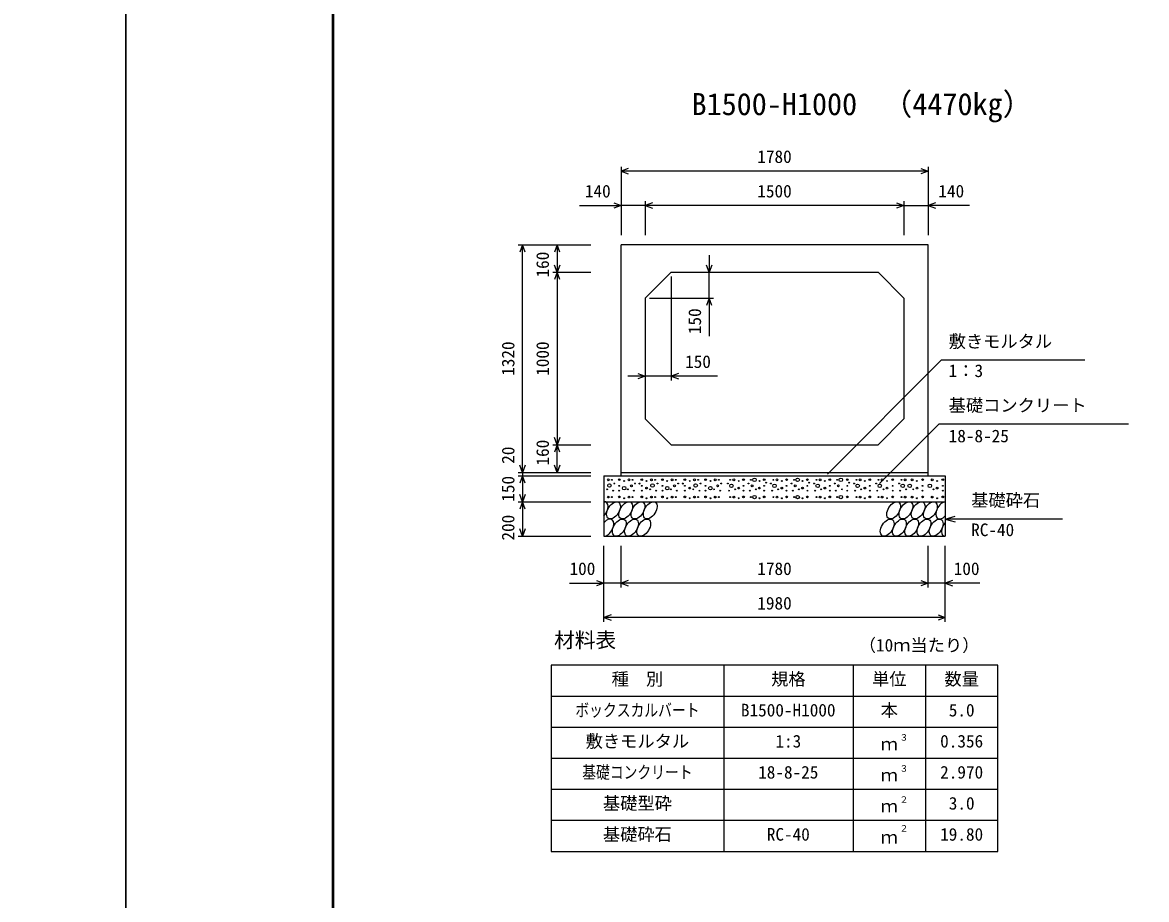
# Model space of a CAD drawing. Units: millimetres, scale not verified. Extents: x -50400 to 50400, y -17820 to 17820.
# Drawn here: x -600 to 5916, y -10074 to -4990 of the extents above; entities that cross this region are included whole.
import ezdxf
from ezdxf.enums import TextEntityAlignment as Align

# ---------------------------------------------------------------- set-up
doc = ezdxf.new("R2010")
doc.units = ezdxf.units.MM
doc.header["$LTSCALE"] = 60
for name, color, linetype, lineweight in [('0-0_DIM', 7, 'Continuous', 25), ('0-1_Defpoints', 5, 'Continuous', 25), ('0-2_HATCH', 6, 'Continuous', 25), ('0-3_HYO', 3, 'Continuous', 25), ('0-4_HYO2', 4, 'Continuous', 25), ('0-5_OUTLINE', 3, 'Continuous', 25), ('0-7_TXT', 7, 'Continuous', 25), ('0-8_WAKU', 3, 'Continuous', 25)]:
    doc.layers.add(name, color=color, linetype=linetype, lineweight=lineweight)
doc.styles.add('ＭＳ ゴシック', font='')
doc.styles.get('ＭＳ ゴシック').set_extended_font_data('MS Gothic')

msp = doc.modelspace()

# ---------------------------------------------------------------- linework, layer by layer
at = {"layer": '0-0_DIM'}
for p, q in [((2869.98, -5826.22), (2869.98, -6223.11)), ((4649.98, -5851.22), (2869.98, -5851.22)), ((4649.98, -5826.22), (4649.98, -6223.11)), ((2629.24, -6051.22), (2869.98, -6051.22)), ((3009.98, -6051.22), (2869.98, -6051.22)), ((3009.98, -6026.22), (3009.98, -6223.11)), ((4509.98, -6051.22), (3009.98, -6051.22)), ((4509.98, -6026.22), (4509.98, -6223.11)), ((4509.98, -6051.22), (4649.98, -6051.22)), ((4890.73, -6051.22), (4649.98, -6051.22)), ((2273.88, -6278.11), (2694.98, -6278.11)), ((2298.88, -7598.11), (2298.88, -6278.11)), ((2498.88, -6278.11), (2498.88, -6438.11)), ((3380.84, -6338.11), (3380.84, -6438.11)), ((2473.88, -6438.11), (2694.98, -6438.11)), ((2498.88, -6438.11), (2498.88, -7438.11)), ((3380.84, -6588.11), (3380.84, -6438.11)), ((3159.98, -6463.11), (3159.98, -7064.68)), ((3034.98, -6588.11), (3405.84, -6588.11)), ((3380.84, -6588.11), (3380.84, -6808.99)), ((4066.2, -7607.45), (4726.48, -6947.17)), ((5558.89, -6947.17), (4726.48, -6947.17)), ((3009.98, -7039.68), (2909.98, -7039.68)), ((3159.98, -7039.68), (3009.98, -7039.68)), ((3429.45, -7039.68), (3159.98, -7039.68)), ((4368.01, -7661.84), (4712.07, -7317.78)), ((5811.62, -7317.78), (4712.07, -7317.78)), ((2473.88, -7438.11), (2694.98, -7438.11)), ((2498.88, -7598.11), (2498.88, -7438.11)), ((2273.88, -7598.11), (2694.98, -7598.11)), ((2273.88, -7618.11), (2694.98, -7618.11)), ((2298.88, -7598.11), (2298.88, -7618.11)), ((2298.88, -7618.11), (2298.88, -7768.11)), ((2273.88, -7768.11), (2694.98, -7768.11)), ((2298.88, -7768.11), (2298.88, -7968.11)), ((4749.98, -7868.11), (4807.94, -7852.58)), ((5429.79, -7868.11), (4749.98, -7868.11)), ((4749.98, -7868.11), (4807.94, -7883.64)), ((2273.88, -7968.11), (2694.98, -7968.11)), ((2769.98, -8464.72), (2769.98, -8023.11)), ((2869.98, -8264.72), (2869.98, -8023.11)), ((4649.98, -8264.72), (4649.98, -8023.11)), ((4649.98, -8264.72), (4649.98, -8023.11)), ((4749.98, -8464.72), (4749.98, -8023.11)), ((2570.44, -8239.72), (2769.98, -8239.72)), ((2869.98, -8239.72), (2769.98, -8239.72)), ((4649.98, -8239.72), (2869.98, -8239.72)), ((4749.98, -8239.72), (4649.98, -8239.72)), ((4949.53, -8239.72), (4749.98, -8239.72)), ((4749.98, -8439.72), (2769.98, -8439.72))]:
    msp.add_line(p, q, dxfattribs=at)
for points in [[(2912.27, -5835.83), (2869.98, -5851.22), (2912.27, -5866.61)], [(4607.7, -5835.83), (4649.98, -5851.22), (4607.7, -5866.61)], [(2827.7, -6035.83), (2869.98, -6051.22), (2827.7, -6066.61)], [(3052.27, -6035.83), (3009.98, -6051.22), (3052.27, -6066.61)], [(4467.7, -6035.83), (4509.98, -6051.22), (4467.7, -6066.61)], [(4692.27, -6035.83), (4649.98, -6051.22), (4692.27, -6066.61)], [(2314.27, -6320.4), (2298.88, -6278.11), (2283.49, -6320.4)], [(2514.27, -6320.4), (2498.88, -6278.11), (2483.49, -6320.4)], [(2514.27, -6395.83), (2498.88, -6438.11), (2483.49, -6395.83)], [(2514.27, -6480.4), (2498.88, -6438.11), (2483.49, -6480.4)], [(3396.23, -6395.83), (3380.84, -6438.11), (3365.44, -6395.83)], [(3396.23, -6630.4), (3380.84, -6588.11), (3365.44, -6630.4)], [(2967.7, -7024.29), (3009.98, -7039.68), (2967.7, -7055.07)], [(3202.27, -7024.29), (3159.98, -7039.68), (3202.27, -7055.07)], [(2514.27, -7395.83), (2498.88, -7438.11), (2483.49, -7395.83)], [(2514.27, -7480.4), (2498.88, -7438.11), (2483.49, -7480.4)], [(2314.27, -7555.83), (2298.88, -7598.11), (2283.49, -7555.83)], [(2514.27, -7555.83), (2498.88, -7598.11), (2483.49, -7555.83)], [(2314.27, -7660.4), (2298.88, -7618.11), (2283.49, -7660.4)], [(2314.27, -7725.83), (2298.88, -7768.11), (2283.49, -7725.83)], [(2314.27, -7810.4), (2298.88, -7768.11), (2283.49, -7810.4)], [(2314.27, -7925.83), (2298.88, -7968.11), (2283.49, -7925.83)], [(2727.7, -8224.33), (2769.98, -8239.72), (2727.7, -8255.12)], [(2912.27, -8224.33), (2869.98, -8239.72), (2912.27, -8255.12)], [(4607.7, -8224.33), (4649.98, -8239.72), (4607.7, -8255.12)], [(4792.27, -8224.33), (4749.98, -8239.72), (4792.27, -8255.12)], [(2812.27, -8424.33), (2769.98, -8439.72), (2812.27, -8455.12)], [(4707.7, -8424.33), (4749.98, -8439.72), (4707.7, -8455.12)]]:
    msp.add_lwpolyline(points, dxfattribs=at)
at = {"layer": '0-1_Defpoints'}
for points in [[(-50400, -17820), (0, -17820), (0, 17820), (-50400, 17820)], [(0, -17820), (50400, -17820), (50400, 17820), (0, 17820)]]:
    msp.add_lwpolyline(points, close=True, dxfattribs=at)
at = {"layer": '0-2_HATCH'}
for centre, radius in [((2796.02, -7640.93), 5), ((2802.56, -7673.95), 10), ((2817.05, -7640.93), 2.5), ((2831.07, -7661.95), 2.5), ((2859.95, -7640.06), 5), ((2859.95, -7675.95), 2.5), ((2887.99, -7689.08), 10), ((2887.99, -7647.94), 2.5), ((2916.02, -7640.93), 5), ((2930.04, -7675.95), 5), ((2937.05, -7640.93), 2.5), ((2951.07, -7661.95), 2.5), ((2977.53, -7662.85), 2.5), ((2989.95, -7640.06), 5), ((2989.95, -7675.95), 2.5), ((3017.99, -7689.08), 5), ((3017.99, -7647.94), 2.5), ((3046.02, -7640.93), 5), ((3052.56, -7673.95), 10), ((3067.05, -7640.93), 2.5), ((3081.07, -7661.95), 2.5), ((3109.95, -7640.06), 5), ((3109.95, -7675.95), 2.5), ((3137.99, -7689.08), 10), ((3137.99, -7647.94), 2.5), ((3166.02, -7640.93), 5), ((3180.04, -7675.95), 5), ((3187.05, -7640.93), 2.5), ((3201.07, -7661.95), 2.5), ((3227.53, -7662.85), 2.5), ((3239.95, -7640.06), 5), ((3239.95, -7675.95), 2.5), ((3267.99, -7689.08), 5), ((3267.99, -7647.94), 2.5), ((3296.02, -7640.93), 5), ((3302.56, -7673.95), 10), ((3317.05, -7640.93), 2.5), ((3331.07, -7661.95), 2.5), ((3359.95, -7640.06), 5), ((3359.95, -7675.95), 2.5), ((3387.99, -7689.08), 10), ((3387.99, -7647.94), 2.5), ((3416.02, -7640.93), 5), ((3430.04, -7675.95), 5), ((3437.05, -7640.93), 2.5), ((3451.07, -7661.95), 2.5), ((3488.89, -7661.95), 2.5), ((3509.92, -7675.95), 10), ((3502.91, -7640.93), 2.5), ((3523.94, -7640.93), 5), ((3551.98, -7689.08), 5), ((3551.98, -7647.94), 2.5), ((3580.01, -7640.06), 5), ((3580.01, -7675.95), 2.5), ((3608.89, -7661.95), 2.5), ((3622.91, -7640.93), 2.5), ((3629.92, -7675.95), 5), ((3643.94, -7640.93), 10), ((3671.98, -7689.08), 5), ((3671.98, -7647.94), 2.5), ((3700.01, -7640.06), 5), ((3700.01, -7675.95), 2.5), ((3711.35, -7657.63), 2.5), ((3738.89, -7661.95), 2.5), ((3759.92, -7675.95), 10), ((3752.91, -7640.93), 2.5), ((3773.94, -7640.93), 5), ((3801.98, -7689.08), 5), ((3801.98, -7647.94), 2.5), ((3830.01, -7640.06), 5), ((3830.01, -7675.95), 2.5), ((3858.89, -7661.95), 2.5), ((3872.91, -7640.93), 2.5), ((3879.92, -7675.95), 5), ((3893.94, -7640.93), 10), ((3921.98, -7689.08), 5), ((3921.98, -7647.94), 2.5), ((3950.01, -7640.06), 5), ((3950.01, -7675.95), 2.5), ((3961.35, -7657.63), 2.5), ((3988.89, -7661.95), 2.5), ((4009.92, -7675.95), 10), ((4002.91, -7640.93), 2.5), ((4023.94, -7640.93), 5), ((4051.98, -7689.08), 5), ((4051.98, -7647.94), 2.5), ((4080.01, -7640.06), 5), ((4080.01, -7675.95), 2.5), ((4108.89, -7661.95), 2.5), ((4122.91, -7640.93), 2.5), ((4129.92, -7675.95), 5), ((4143.94, -7640.93), 10), ((4181.84, -7640.06), 5), ((4181.84, -7675.95), 2.5), ((4193.18, -7657.63), 2.5), ((4220.71, -7661.95), 2.5), ((4241.74, -7675.95), 10), ((4234.73, -7640.93), 2.5), ((4255.76, -7640.93), 5), ((4283.8, -7689.08), 5), ((4283.8, -7647.94), 2.5), ((4311.84, -7640.06), 5), ((4311.84, -7675.95), 2.5), ((4348.78, -7661.95), 2.5), ((4369.81, -7675.95), 10), ((4362.79, -7640.93), 2.5), ((4383.83, -7640.93), 5), ((4411.86, -7689.08), 5), ((4411.86, -7647.94), 2.5), ((4444.77, -7640.06), 5), ((4444.77, -7675.95), 2.5), ((4481.7, -7661.95), 2.5), ((4502.73, -7675.95), 10), ((4495.72, -7640.93), 2.5), ((4516.75, -7640.93), 5), ((4543.4, -7675.95), 10), ((4557.42, -7640.93), 5), ((4585.46, -7689.08), 5), ((4585.46, -7647.94), 2.5), ((4618.36, -7640.06), 5), ((4618.36, -7675.95), 2.5), ((4660.25, -7675.95), 10), ((4674.27, -7640.93), 5), ((4702.3, -7689.08), 5), ((4702.3, -7647.94), 2.5), ((4735.2, -7640.06), 5), ((4735.2, -7675.95), 2.5), ((2789.01, -7696.09), 2.5), ((2796.02, -7740.93), 5), ((2817.05, -7740.93), 2.5), ((2824.06, -7703.96), 2.5), ((2859.95, -7740.06), 5), ((2859.95, -7703.96), 2.5), ((2887.99, -7747.94), 2.5), ((2909.01, -7696.09), 2.5), ((2916.02, -7740.93), 5), ((2937.05, -7740.93), 2.5), ((2944.06, -7703.96), 2.5), ((2989.95, -7740.06), 5), ((2989.95, -7703.96), 2.5), ((3017.99, -7747.94), 2.5), ((3039.01, -7696.09), 2.5), ((3046.02, -7740.93), 5), ((3067.05, -7740.93), 2.5), ((3074.06, -7703.96), 2.5), ((3109.95, -7740.06), 5), ((3109.95, -7703.96), 2.5), ((3137.99, -7747.94), 2.5), ((3159.01, -7696.09), 2.5), ((3166.02, -7740.93), 5), ((3187.05, -7740.93), 2.5), ((3194.06, -7703.96), 2.5), ((3239.95, -7740.06), 5), ((3239.95, -7703.96), 2.5), ((3267.99, -7747.94), 2.5), ((3289.01, -7696.09), 2.5), ((3296.02, -7740.93), 5), ((3317.05, -7740.93), 2.5), ((3324.06, -7703.96), 2.5), ((3359.95, -7740.06), 5), ((3359.95, -7703.96), 2.5), ((3387.99, -7747.94), 2.5), ((3409.01, -7696.09), 2.5), ((3416.02, -7740.93), 5), ((3437.05, -7740.93), 2.5), ((3444.06, -7703.96), 2.5), ((3495.9, -7703.96), 2.5), ((3502.91, -7740.93), 2.5), ((3523.94, -7740.93), 5), ((3530.95, -7696.09), 2.5), ((3551.98, -7747.94), 2.5), ((3580.01, -7740.06), 5), ((3580.01, -7703.96), 2.5), ((3615.9, -7703.96), 2.5), ((3622.91, -7740.93), 2.5), ((3643.94, -7740.93), 10), ((3650.95, -7696.09), 2.5), ((3671.98, -7747.94), 2.5), ((3700.01, -7740.06), 5), ((3700.01, -7703.96), 2.5), ((3745.9, -7703.96), 2.5), ((3752.91, -7740.93), 2.5), ((3773.94, -7740.93), 5), ((3780.95, -7696.09), 2.5), ((3801.98, -7747.94), 2.5), ((3830.01, -7740.06), 5), ((3830.01, -7703.96), 2.5), ((3865.9, -7703.96), 2.5), ((3872.91, -7740.93), 2.5), ((3893.94, -7740.93), 10), ((3900.95, -7696.09), 2.5), ((3921.98, -7747.94), 2.5), ((3950.01, -7740.06), 5), ((3950.01, -7703.96), 2.5), ((3995.9, -7703.96), 2.5), ((4002.91, -7740.93), 2.5), ((4023.94, -7740.93), 5), ((4030.95, -7696.09), 2.5), ((4051.98, -7747.94), 2.5), ((4080.01, -7740.06), 5), ((4080.01, -7703.96), 2.5), ((4115.9, -7703.96), 2.5), ((4122.91, -7740.93), 2.5), ((4143.94, -7740.93), 10), ((4150.95, -7696.09), 2.5), ((4181.84, -7740.06), 5), ((4181.84, -7703.96), 2.5), ((4227.72, -7703.96), 2.5), ((4234.73, -7740.93), 2.5), ((4255.76, -7740.93), 5), ((4262.77, -7696.09), 2.5), ((4283.8, -7747.94), 2.5), ((4311.84, -7740.06), 5), ((4311.84, -7703.96), 2.5), ((4355.79, -7703.96), 2.5), ((4362.79, -7740.93), 2.5), ((4383.83, -7740.93), 5), ((4390.83, -7696.09), 2.5), ((4411.86, -7747.94), 2.5), ((4444.77, -7740.06), 5), ((4444.77, -7703.96), 2.5), ((4488.71, -7703.96), 2.5), ((4495.72, -7740.93), 2.5), ((4516.75, -7740.93), 5), ((4523.76, -7696.09), 2.5), ((4557.42, -7740.93), 5), ((4564.43, -7696.09), 2.5), ((4585.46, -7747.94), 2.5), ((4618.36, -7740.06), 5), ((4618.36, -7703.96), 2.5), ((4674.27, -7740.93), 5), ((4681.27, -7696.09), 2.5), ((4702.3, -7747.94), 2.5), ((4735.2, -7740.06), 5), ((4735.2, -7703.96), 2.5)]:
    msp.add_circle(centre, radius, dxfattribs=at)
for centre, start_param, end_param in [((2755.33, -7818.12), 4.3355439, 6.7245934), ((4734.54, -7818.12), 0.4199491, 4.357003), ((2788.58, -7918.11), 3.4740877, 7.5860497), ((4767.79, -7918.11), 1.2805297, 3.4964223)]:
    msp.add_ellipse(centre, major_axis=(29.09, 47.08), ratio=0.5792, start_param=start_param, end_param=end_param, dxfattribs=at)
for centre in [(2826.29, -7818.12), (2897.24, -7818.12), (2968.2, -7818.12), (3039.15, -7818.12), (4450.71, -7818.12), (4521.67, -7818.12), (4592.63, -7818.12), (4663.58, -7818.12), (2859.53, -7918.11), (2930.49, -7918.11), (3001.45, -7918.11), (4413.01, -7918.11), (4483.96, -7918.11), (4554.92, -7918.11), (4625.87, -7918.11), (4696.83, -7918.11)]:
    msp.add_ellipse(centre, major_axis=(29.09, 47.08), ratio=0.5792, dxfattribs=at)
at = {"layer": '0-3_HYO'}
for p, q in [((3464.98, -8714.72), (3464.98, -9794.72)), ((4214.98, -8714.72), (4214.98, -9794.72)), ((4634.98, -8714.72), (4634.98, -9794.72)), ((2464.98, -8894.72), (5054.98, -8894.72))]:
    msp.add_line(p, q, dxfattribs=at)
msp.add_lwpolyline([(2464.98, -9794.72), (5054.98, -9794.72), (5054.98, -8714.72), (2464.98, -8714.72)], close=True, dxfattribs=at)
at = {"layer": '0-4_HYO2'}
for p, q in [((2464.98, -9074.72), (5054.98, -9074.72)), ((2464.98, -9254.72), (5054.98, -9254.72)), ((2464.98, -9434.72), (5054.98, -9434.72)), ((2464.98, -9614.72), (5054.98, -9614.72))]:
    msp.add_line(p, q, dxfattribs=at)
at = {"layer": '0-5_OUTLINE'}
for p, q in [((4649.98, -6278.11), (2869.98, -6278.11)), ((2869.98, -7618.11), (2869.98, -6278.11)), ((4649.98, -7618.11), (4649.98, -6278.11)), ((3009.98, -6588.11), (3159.98, -6438.11)), ((3159.98, -6438.11), (4359.98, -6438.11)), ((4359.98, -6438.11), (4509.98, -6588.11)), ((3009.98, -6588.11), (3009.98, -7288.11)), ((4509.98, -6588.11), (4509.98, -7288.11)), ((3009.98, -7288.11), (3159.98, -7438.11)), ((4509.98, -7288.11), (4359.98, -7438.11)), ((3159.98, -7438.11), (4359.98, -7438.11)), ((2769.98, -7618.11), (2769.98, -7968.11)), ((2769.98, -7618.11), (4749.98, -7618.11)), ((2869.98, -7598.11), (4649.98, -7598.11)), ((4749.98, -7618.11), (4749.98, -7968.11)), ((2769.98, -7768.11), (4749.98, -7768.11)), ((2769.98, -7968.11), (4749.98, -7968.11))]:
    msp.add_line(p, q, dxfattribs=at)
at = {"layer": '0-8_WAKU', "lineweight": 50}
msp.add_lwpolyline([(1200, -16620), (49200, -16620), (49200, 16620), (1200, 16620)], close=True, dxfattribs=at)

# ---------------------------------------------------------------- texts
at = {"layer": '0-0_DIM', "style": 'ＭＳ ゴシック'}
for s, p in [('1780', (3659.98, -5826.22)), ('140', (2660.34, -6026.22)), ('1500', (3659.98, -6026.22)), ('140', (4709.62, -6026.22)), ('敷きモルタル', (4769.33, -6897.17)), ('150', (3241.39, -7014.68)), ('1：3', (4769.33, -7067.28)), ('基礎コンクリート', (4769.33, -7267.78)), ('18-8-25', (4769.33, -7445.41)), ('基礎砕石', (4899.72, -7818.11)), ('RC-40', (4899.72, -7989.49)), ('100', (2571.34, -8214.72)), ('1780', (3659.98, -8214.72)), ('100', (4798.62, -8214.72)), ('1980', (3659.98, -8414.72))]:
    msp.add_text(s, height=73.31, dxfattribs=at).set_placement(p, align=Align.BOTTOM_LEFT)
for s, p in [('160', (2473.88, -6468.11)), ('150', (3355.84, -6796.61)), ('1320', (2273.88, -7038.11)), ('1000', (2473.88, -7038.11)), ('160', (2473.88, -7558.11)), ('20', (2273.88, -7548.04)), ('150', (2273.88, -7768.11)), ('200', (2273.88, -7993.11))]:
    msp.add_text(s, height=73.31, rotation=90, dxfattribs=at).set_placement(p, align=Align.BOTTOM_LEFT)
at = {"layer": '0-7_TXT', "style": 'ＭＳ ゴシック'}
for s, height, p in [('B1500-H1000', 128.3, (3278.73, -5565.61)), ('（4470kg）', 128.3, (4383.57, -5565.61)), ('材料表', 87.98, (2481.65, -8639.72)), ('（10ｍ当たり）', 73.31, (4248.31, -8658.06)), ('種\u3000別', 73.31, (2814.98, -8854.72)), ('規格', 73.31, (3739.98, -8854.72)), ('単位', 73.31, (4324.98, -8854.72)), ('数量', 73.31, (4744.98, -8854.72)), ('B1500-H1000', 73.31, (3564.98, -9034.72)), ('本', 73.31, (4374.98, -9034.72)), ('5.0', 73.31, (4769.98, -9034.72)), ('敷きモルタル', 73.31, (2664.98, -9214.72)), ('1:3', 73.31, (3764.98, -9214.72)), ('３', 36.66, (4484.22, -9164.11)), ('0.356', 73.31, (4719.98, -9214.72)), ('ｍ', 73.31, (4374.98, -9231.39)), ('18-8-25', 73.31, (3664.98, -9394.72)), ('３', 36.66, (4484.22, -9344.11)), ('2.970', 73.31, (4719.98, -9394.72)), ('ｍ', 73.31, (4374.98, -9411.39)), ('基礎型砕', 73.31, (2764.98, -9574.72)), ('ｍ', 73.31, (4374.98, -9591.39)), ('２', 36.66, (4484.22, -9524.11)), ('3.0', 73.31, (4769.98, -9574.72)), ('２', 36.66, (4484.22, -9690.78)), ('基礎砕石', 73.31, (2764.98, -9754.72)), ('RC-40', 73.31, (3714.98, -9754.72)), ('ｍ', 73.31, (4374.98, -9771.39)), ('19.80', 73.31, (4719.98, -9754.72))]:
    msp.add_text(s, height=height, dxfattribs=at).set_placement(p, align=Align.BOTTOM_LEFT)
at = {"layer": '0-7_TXT', "style": 'ＭＳ ゴシック', "width": 0.8}
for s, p in [('ボックスカルバート', (2604.98, -9034.72)), ('基礎コンクリート', (2644.98, -9394.72))]:
    msp.add_text(s, height=73.31, dxfattribs=at).set_placement(p, align=Align.BOTTOM_LEFT)

doc.saveas('drawing.dxf')
